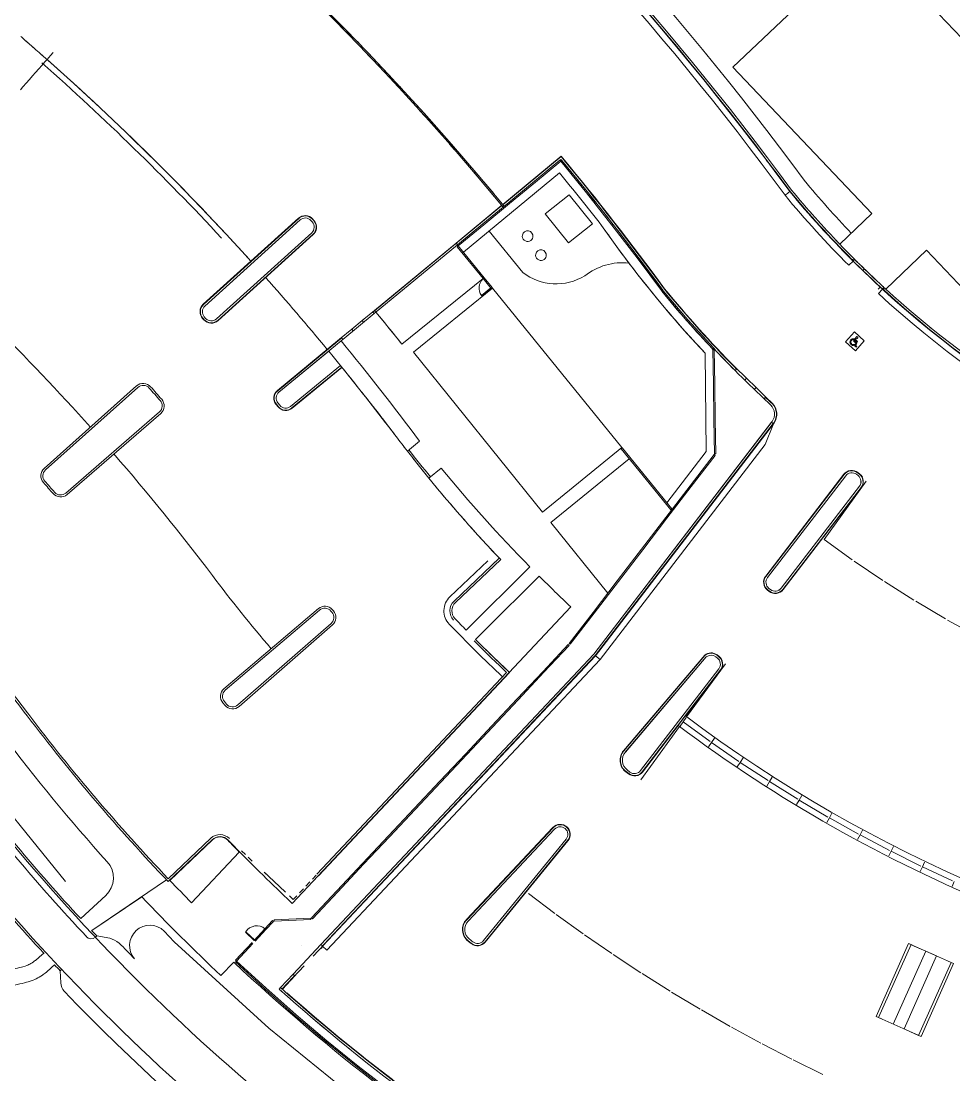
# Model space of a CAD drawing. Header units: metres. Extents: x 277863 to 282129, y 6130772 to 6135401.
# Drawn here: x 280636.6 to 280706.6, y 6132987.2 to 6133066.3 of the extents above; entities that cross this region are included whole.
import ezdxf

# ---------------------------------------------------------------- set-up
doc = ezdxf.new("R2010")
doc.units = ezdxf.units.M
doc.layers.add('_User Miscellaneous1', color=7, linetype='Continuous')
doc.layers.add('_User Miscellaneous2', color=7, linetype='Continuous')

# ---------------------------------------------------------------- blocks, each defined once
blk = doc.blocks.new('Site plan')
at = {"layer": '_User Miscellaneous2', "color": 252, "lineweight": 0}
for p, q in [((0.043, 1.696), (-10.07, -7.913)), ((10.439, -9.245), (0.043, 1.696)), ((-10.07, -7.913), (0.357, -18.888)), ((-22.959, -14.577), (-27.355, -18.205)), ((-27.339, -18.224), (-22.963, -14.612)), ((-22.963, -14.612), (-22.959, -14.577)), ((-21.067, -17.34), (-21.096, -17.304)), ((-36.99, -26.191), (-27.416, -18.288)), ((-27.432, -18.269), (-30.863, -21.101)), ((-4.213, -18.839), (-4.233, -18.816)), ((0.357, -18.888), (-2.06, -21.183)), ((-19.149, -19.77), (-19.169, -19.745)), ((-3.573, -19.557), (-3.603, -19.524)), ((-2.932, -20.257), (-2.971, -20.216)), ((-30.753, -21.237), (-37.009, -26.401)), ((-30.863, -21.101), (-36.986, -26.155)), ((-30.753, -21.236), (-30.863, -21.101)), ((-2.286, -20.946), (-2.334, -20.896)), ((-1.615, -21.644), (-1.691, -21.565)), ((1.397, -24.558), (4.459, -21.649)), ((4.459, -21.649), (12.95, -30.586)), ((-1.059, -22.454), (-1.377, -22.772)), ((-1.185, -22.328), (-0.319, -23.158)), ((-0.319, -23.158), (-1.185, -22.328)), ((-0.936, -22.33), (-1.041, -22.436)), ((-34.924, -28.692), (-28.826, -23.77)), ((1.162, -24.547), (1.263, -24.436)), ((0.841, -24.896), (1.145, -24.565)), ((1.85, -24.97), (1.814, -24.937)), ((2.567, -25.606), (2.531, -25.574)), ((-37.01, -26.402), (-39.36, -28.341)), ((-36.875, -26.29), (-37.01, -26.401)), ((3.292, -26.233), (3.257, -26.202)), ((4.025, -26.85), (3.99, -26.821)), ((4.766, -27.457), (4.732, -27.43)), ((-44.265, -32.164), (-39.606, -28.318)), ((-44.249, -32.183), (-39.571, -28.322)), ((-39.496, -28.453), (-44.154, -32.298)), ((-39.57, -28.321), (-39.455, -28.226)), ((-39.361, -28.342), (-39.496, -28.453)), ((-39.495, -28.454), (-39.36, -28.342)), ((-39.455, -28.226), (-39.36, -28.342)), ((5.515, -28.055), (5.482, -28.029)), ((-44.153, -32.299), (-40.42, -29.217)), ((-11.573, -29.123), (-11.573, -29.093)), ((6.272, -28.643), (6.241, -28.62)), ((-43.28, -33.363), (-39.533, -30.301)), ((-39.533, -30.302), (-43.28, -33.363)), ((-43.185, -33.479), (-39.438, -30.418)), ((-39.423, -30.438), (-43.169, -33.499)), ((-39.551, -30.279), (-39.584, -30.239)), ((-39.422, -30.437), (-39.345, -30.533)), ((-9.058, -31.253), (-9.917, -30.416)), ((-9.917, -30.416), (-9.058, -31.253)), ((-9.913, -30.669), (-9.806, -30.563)), ((-9.058, -31.253), (-8.341, -31.951)), ((-8.341, -31.951), (-9.058, -31.253)), ((-7.482, -32.788), (-8.341, -31.951)), ((-8.341, -31.951), (-7.482, -32.788)), ((-44.224, -33.393), (-44.368, -33.216)), ((-44.348, -33.2), (-44.204, -33.377)), ((-44.233, -33.105), (-44.089, -33.282)), ((-44.088, -33.282), (-44.232, -33.106)), ((-7.733, -32.791), (-7.631, -32.682)), ((-20.529, -51.962), (-7.127, -34.5)), ((-20.529, -51.962), (-7.167, -34.553)), ((-7.048, -34.644), (-20.415, -52.06)), ((-20.396, -52.076), (-7.029, -34.66)), ((-7.663, -36.225), (-7.027, -34.66)), ((-7.126, -34.501), (-7.167, -34.553)), ((-7.167, -34.553), (-7.048, -34.645)), ((-7.167, -34.553), (-7.048, -34.644)), ((-7.048, -34.645), (-7.004, -34.588)), ((-7.048, -34.644), (-7.029, -34.66)), ((-7.028, -34.66), (-7.048, -34.645)), ((-7.029, -34.66), (-7.027, -34.66)), ((-6.984, -34.603), (-7.028, -34.66)), ((-34.513, -36.723), (-33.598, -35.968)), ((-20.053, -52.368), (-7.663, -36.225)), ((-18.408, -36.453), (-18.377, -36.492)), ((-34.097, -37.255), (-33.999, -37.379)), ((-23.737, -42.075), (-17.856, -37.292)), ((-31.969, -37.992), (-32.894, -38.756)), ((-19.462, -47.37), (-23.737, -42.075)), ((-28.465, -44.946), (-31.323, -47.655)), ((-27.611, -44.757), (-31.013, -47.982)), ((-27.508, -44.866), (-30.91, -48.091)), ((-27.936, -45.068), (-27.929, -45.075)), ((-27.644, -44.722), (-27.611, -44.757)), ((-30.101, -50.155), (-25.32, -45.403)), ((-28.644, -50.116), (-24.615, -46.111)), ((-24.615, -46.111), (-28.644, -50.116)), ((-43.15, -70.674), (-22.234, -48.412)), ((-28.644, -50.116), (-29.396, -50.864)), ((-41.007, -73.759), (-20.529, -51.962)), ((-20.529, -51.962), (-41.004, -73.755)), ((-20.396, -52.076), (-40.876, -73.875)), ((-20.415, -52.06), (-40.795, -73.753)), ((-20.415, -52.06), (-20.396, -52.076)), ((-20.396, -52.076), (-20.053, -52.368)), ((-20.053, -52.368), (-40.548, -74.183)), ((-27.062, -53.332), (-41.299, -68.485)), ((-26.85, -53.325), (-41.19, -68.588)), ((-49.172, -65.89), (-52.465, -69.028)), ((-49.172, -65.89), (-52.465, -69.028)), ((-49.273, -65.78), (-52.46, -68.816)), ((-49.153, -65.906), (-52.34, -68.943)), ((-50.712, -70.621), (-47.132, -66.811)), ((-46.977, -66.716), (-46.668, -67.007)), ((-46.462, -67.2), (-46.153, -67.491)), ((-44.54, -69.001), (-45.266, -68.314)), ((-45.125, -68.448), (-45.266, -68.314)), ((-41.641, -68.85), (-41.351, -68.541)), ((-52.586, -68.901), (-58.213, -72.698)), ((-52.465, -69.028), (-52.586, -68.901)), ((-44.54, -69.001), (-43.668, -69.825)), ((-42.609, -69.88), (-42.319, -69.571)), ((-42.125, -69.365), (-41.835, -69.056)), ((-59.038, -71.812), (-57.158, -70.063)), ((-58.213, -72.698), (-54.456, -70.163)), ((-43.371, -70.104), (-43.078, -70.379)), ((-43.078, -70.379), (-42.803, -70.087)), ((-52.772, -72.747), (-52.025, -73.563)), ((-57.826, -73.109), (-56.859, -73.279)), ((-52.025, -73.563), (-44.911, -80.028)), ((-43.095, -75.981), (-41.008, -73.76)), ((-40.761, -73.752), (-41.582, -74.626)), ((-40.894, -73.858), (-41.004, -73.755)), ((-40.849, -73.9), (-40.974, -74.044)), ((-40.796, -73.753), (-40.894, -73.858)), ((-40.548, -74.183), (-40.876, -73.875)), ((-47.552, -75.069), (-48.511, -76.089)), ((-42.267, -75.354), (-43.088, -76.229)), ((-44.045, -76.992), (-43.096, -75.982)), ((-43.099, -75.986), (-44.028, -76.974)), ((-43.089, -76.194), (-43.919, -77.077)), ((-42.972, -76.106), (-43.9, -77.094)), ((-43.099, -75.986), (-42.99, -76.089)), ((-42.99, -76.089), (-43.088, -76.193)), ((-44.148, -77.102), (-44.045, -76.992)), ((-44.047, -76.99), (-44.147, -77.102)), ((-43.919, -77.077), (-44.028, -76.974)), ((-43.9, -77.094), (-43.919, -77.077)), ((-41.445, -79.45), (-41.405, -79.483)), ((-40.951, -79.866), (-40.925, -79.889)), ((-44.911, -80.028), (-37.444, -86.071)), ((-40.422, -80.309), (-40.384, -80.34)), ((-39.923, -80.721), (-39.897, -80.743))]:
    blk.add_line(p, q, dxfattribs=at)
at = {"layer": '_User Miscellaneous2', "color": 254, "lineweight": 0}
for p, q in [((-39.68, -4.682), (-41.86, -2.496)), ((-41.79, -2.425), (-39.609, -4.612)), ((-39.884, -4.477), (-39.222, -5.154)), ((-37.532, -6.899), (-39.68, -4.682)), ((-39.609, -4.612), (-37.459, -6.83)), ((-39.15, -5.085), (-38.317, -5.938)), ((-63.522, -5.609), (-63.464, -5.659)), ((-63.464, -5.659), (-63.219, -5.873)), ((-63.219, -5.873), (-63.464, -5.659)), ((-63.006, -6.059), (-63.219, -5.873)), ((-63.145, -5.938), (-62.932, -6.125)), ((-62.932, -6.125), (-62.687, -6.338)), ((-62.687, -6.338), (-62.932, -6.125)), ((-38.27, -5.985), (-37.802, -6.477)), ((-62.474, -6.525), (-62.687, -6.338)), ((-62.613, -6.404), (-62.4, -6.59)), ((-62.4, -6.59), (-62.155, -6.804)), ((-62.155, -6.804), (-62.4, -6.59)), ((-61.942, -6.99), (-62.155, -6.804)), ((-62.08, -6.869), (-61.867, -7.055)), ((-61.867, -7.055), (-61.623, -7.269)), ((-61.623, -7.269), (-61.867, -7.055)), ((-61.3, -7.016), (-61.565, -7.319)), ((-61.3, -7.016), (-61.114, -6.804)), ((-37.874, -6.546), (-37.159, -7.296)), ((-35.416, -9.147), (-37.532, -6.899)), ((-37.459, -6.83), (-35.343, -9.079)), ((-62.166, -8.007), (-61.979, -7.794)), ((-61.979, -7.794), (-61.7, -7.474)), ((-61.7, -7.474), (-61.565, -7.319)), ((-61.565, -7.319), (-61.623, -7.269)), ((-61.507, -7.37), (-59.574, -9.107)), ((-37.086, -7.227), (-36.545, -7.794)), ((-36.5, -7.842), (-35.781, -8.614)), ((-62.91, -8.858), (-62.631, -8.539)), ((-62.631, -8.539), (-62.445, -8.326)), ((-62.445, -8.326), (-62.166, -8.007)), ((-35.854, -8.682), (-35.178, -9.408)), ((-63.561, -9.603), (-63.375, -9.39)), ((-63.375, -9.39), (-63.096, -9.071)), ((-63.096, -9.071), (-62.91, -8.858)), ((-59.52, -9.156), (-57.611, -10.92)), ((-33.334, -11.426), (-35.416, -9.147)), ((-35.343, -9.079), (-33.259, -11.359)), ((-35.104, -9.34), (-34.797, -9.671)), ((-34.752, -9.72), (-33.65, -10.932)), ((-57.557, -10.97), (-55.673, -12.759)), ((-33.724, -10.999), (-33.246, -11.525)), ((-31.284, -13.735), (-33.334, -11.426)), ((-33.259, -11.359), (-31.209, -13.669)), ((-33.171, -11.459), (-33.071, -11.569)), ((-33.026, -11.618), (-31.368, -13.488)), ((-55.62, -12.809), (-53.76, -14.624)), ((-31.341, -13.671), (-30.974, -14.096)), ((-31.324, -13.538), (-31.266, -13.605)), ((-29.269, -16.073), (-31.284, -13.735)), ((-31.209, -13.669), (-29.193, -16.009)), ((-30.898, -14.03), (-29.689, -15.427)), ((-53.708, -14.676), (-51.873, -16.516)), ((-7.554, -14.896), (-7.47, -15.007)), ((-29.645, -15.478), (-29.395, -15.774)), ((-51.822, -16.568), (-50.012, -18.433)), ((-29.471, -15.839), (-28.849, -16.575)), ((-27.32, -18.403), (-29.269, -16.073)), ((-29.193, -16.009), (-27.243, -18.339)), ((-28.773, -16.511), (-28.033, -17.387)), ((-49.962, -18.486), (-48.178, -20.376)), ((-42.685, -19.239), (-49.834, -25.702)), ((-42.669, -19.258), (-49.817, -25.72)), ((-42.569, -19.369), (-49.717, -25.831)), ((-42.568, -19.369), (-49.716, -25.831)), ((-41.656, -19.521), (-41.757, -19.41)), ((-41.656, -19.521), (-41.756, -19.41)), ((-41.645, -19.309), (-41.544, -19.421)), ((-41.526, -19.404), (-41.626, -19.293)), ((-48.845, -26.795), (-41.697, -20.333)), ((-48.845, -26.795), (-41.697, -20.333)), ((-41.596, -20.444), (-48.744, -26.906)), ((-48.728, -26.925), (-41.579, -20.463)), ((-48.128, -20.429), (-46.37, -22.343)), ((-0.941, -22.323), (-1.185, -22.328)), ((-1.025, -22.482), (-0.902, -22.611)), ((-0.902, -22.611), (-0.612, -22.889)), ((-0.407, -23.084), (-0.612, -22.889)), ((-0.407, -23.084), (-0.101, -23.378)), ((-0.209, -23.044), (-0.319, -23.158)), ((-0.319, -23.158), (-0.209, -23.044)), ((0.403, -23.849), (-0.319, -23.158)), ((-0.319, -23.158), (0.403, -23.849)), ((0.103, -23.573), (-0.101, -23.378)), ((0.103, -23.573), (0.409, -23.866)), ((0.403, -23.849), (1.269, -24.679)), ((1.269, -24.679), (0.403, -23.849)), ((0.613, -24.062), (0.409, -23.866)), ((0.613, -24.062), (0.92, -24.355)), ((0.832, -24.557), (0.975, -24.408)), ((0.975, -24.408), (0.92, -24.355)), ((0.975, -24.408), (1.147, -24.562)), ((1.269, -24.679), (1.264, -24.436)), ((1.33, -24.498), (1.264, -24.437)), ((-49.889, -26.758), (-49.87, -26.742)), ((-49.889, -26.758), (-49.786, -26.872)), ((-49.768, -26.855), (-49.87, -26.742)), ((-49.76, -26.641), (-49.657, -26.754)), ((-49.759, -26.641), (-49.657, -26.754)), ((-36.986, -26.155), (-37.911, -26.918)), ((-37.911, -26.918), (-36.986, -26.155)), ((-37.105, -26.286), (-36.99, -26.191)), ((-37.009, -26.401), (-37.105, -26.286)), ((-38.682, -27.555), (-39.607, -28.318)), ((-39.607, -28.318), (-38.682, -27.555)), ((-38.682, -27.555), (-37.911, -26.918)), ((-37.911, -26.918), (-38.682, -27.555)), ((-38.682, -27.555), (-38.571, -27.69)), ((-38.571, -27.69), (-38.682, -27.555)), ((-37.8, -27.053), (-37.911, -26.918)), ((-37.911, -26.918), (-37.8, -27.053)), ((-1.623, -28.521), (-0.958, -27.775)), ((-0.958, -27.775), (-1.623, -28.521)), ((-0.829, -28.177), (-1.032, -28.441)), ((-1.032, -28.441), (-0.848, -28.606)), ((-1.008, -28.349), (-0.962, -28.289)), ((-0.958, -27.775), (-0.212, -28.44)), ((-0.212, -28.44), (-0.958, -27.775)), ((-0.943, -28.433), (-0.915, -28.396)), ((-0.771, -28.586), (-0.943, -28.433)), ((-0.915, -28.396), (-0.762, -28.532)), ((-0.877, -28.346), (-0.8, -28.245)), ((-0.721, -28.486), (-0.877, -28.346)), ((-0.212, -28.44), (-0.877, -29.186)), ((-0.877, -29.186), (-0.212, -28.44)), ((-0.877, -29.186), (-1.623, -28.521)), ((-1.623, -28.521), (-0.877, -29.186)), ((-0.946, -28.779), (-0.912, -28.683)), ((-0.848, -28.606), (-0.936, -28.855)), ((-0.936, -28.855), (-0.792, -28.907)), ((-0.853, -28.816), (-0.771, -28.586)), ((-0.767, -28.847), (-0.853, -28.816)), ((-0.792, -28.907), (-0.767, -28.847)), ((-0.762, -28.532), (-0.721, -28.486)), ((-39.314, -30.572), (-37.795, -32.471)), ((-9.058, -31.253), (-9.19, -31.389)), ((-9.19, -31.389), (-9.058, -31.253)), ((-61.779, -38.018), (-54.846, -31.825)), ((-61.679, -38.13), (-54.746, -31.937)), ((-8.473, -32.086), (-8.341, -31.951)), ((-8.341, -31.951), (-8.473, -32.086)), ((-37.656, -32.647), (-36.144, -34.591)), ((-60.153, -39.865), (-53.127, -33.777)), ((-60.055, -39.978), (-53.029, -33.89)), ((-7.615, -46.107), (-1.748, -38.462)), ((-7.596, -46.122), (-1.728, -38.477)), ((-1.61, -38.568), (-7.477, -46.213)), ((-1.609, -38.568), (-7.477, -46.213)), ((-0.685, -38.553), (-0.804, -38.462)), ((-0.684, -38.554), (-0.803, -38.462)), ((-0.712, -38.343), (-0.593, -38.435)), ((-0.697, -38.324), (-0.578, -38.415)), ((-6.446, -47.004), (-0.579, -39.359)), ((-0.578, -39.36), (-6.445, -47.004)), ((-0.459, -39.451), (-6.326, -47.095)), ((-0.439, -39.466), (-6.307, -47.11)), ((-0.071, -38.979), (-3.227, -43.358)), ((-29.537, -42.67), (-29.509, -42.7)), ((-29.51, -42.701), (-29.42, -42.8)), ((-3.227, -43.358), (-1.118, -44.877)), ((-3.227, -43.358), (-1.118, -44.877)), ((-27.839, -44.514), (-27.749, -44.612)), ((-0.981, -44.972), (1.172, -46.427)), ((-0.981, -44.972), (1.172, -46.427)), ((1.312, -46.518), (3.509, -47.907)), ((1.312, -46.518), (3.509, -47.907)), ((-7.354, -47.251), (-7.475, -47.16)), ((-7.339, -47.231), (-7.46, -47.14)), ((-7.369, -47.02), (-7.249, -47.112)), ((-7.369, -47.021), (-7.249, -47.112)), ((3.651, -47.993), (5.889, -49.314)), ((3.651, -47.993), (5.889, -49.314)), ((-41.195, -48.542), (-48.281, -54.56)), ((-41.098, -48.656), (-48.184, -54.674)), ((-40.255, -48.722), (-40.177, -48.813)), ((-40.142, -48.624), (-40.063, -48.716)), ((-40.237, -49.657), (-47.241, -55.769)), ((-40.138, -49.77), (-47.143, -55.882)), ((6.034, -49.397), (8.311, -50.65)), ((6.034, -49.397), (8.311, -50.65)), ((-28.645, -50.116), (-28.644, -50.117)), ((-18.285, -59.207), (-12.195, -52.043)), ((-18.266, -59.223), (-12.178, -52.061)), ((-12.072, -52.168), (-18.152, -59.32)), ((-12.072, -52.168), (-18.151, -59.32)), ((-12.195, -52.043), (-12.178, -52.061)), ((-11.242, -52.25), (-11.361, -52.159)), ((-11.242, -52.251), (-11.361, -52.159)), ((-11.269, -52.04), (-11.15, -52.132)), ((-11.254, -52.021), (-11.135, -52.112)), ((-10.633, -52.674), (-13.549, -56.671)), ((-17.003, -60.701), (-11.136, -53.056)), ((-17.003, -60.701), (-11.136, -53.057)), ((-11.017, -53.148), (-16.884, -60.792)), ((-10.997, -53.163), (-13.639, -56.605)), ((-48.364, -55.62), (-48.203, -55.807)), ((-48.251, -55.522), (-48.09, -55.709)), ((-13.673, -56.65), (-14.152, -57.274)), ((-13.583, -56.717), (-13.815, -57.035)), ((-16.996, -61.395), (-14.08, -57.398)), ((-14.186, -57.319), (-16.864, -60.807)), ((-14.047, -57.353), (-13.815, -57.035)), ((-13.815, -57.035), (-11.796, -58.508)), ((-13.815, -57.035), (-11.796, -58.508)), ((-11.464, -58.259), (-11.689, -58.584)), ((-11.913, -58.907), (-11.689, -58.584)), ((-11.689, -58.584), (-9.635, -60.007)), ((-11.689, -58.584), (-9.635, -60.007)), ((-9.747, -60.415), (-9.527, -60.08)), ((-9.31, -59.751), (-9.527, -60.08)), ((-9.527, -60.08), (-7.439, -61.454)), ((-9.527, -60.08), (-7.439, -61.454)), ((-17.915, -60.946), (-18.116, -60.791)), ((-17.9, -60.926), (-18.101, -60.771)), ((-18.01, -60.652), (-17.809, -60.807)), ((-18.01, -60.652), (-17.809, -60.807)), ((-7.537, -61.859), (-7.328, -61.524)), ((-7.12, -61.19), (-7.328, -61.524)), ((-7.328, -61.524), (-5.208, -62.847)), ((-7.328, -61.524), (-5.208, -62.847)), ((-5.297, -63.255), (-5.096, -62.915)), ((-4.896, -62.576), (-5.096, -62.915)), ((-5.096, -62.915), (-2.944, -64.185)), ((-5.096, -62.915), (-2.944, -64.185)), ((-2.638, -63.905), (-2.83, -64.25)), ((-3.024, -64.597), (-2.83, -64.25)), ((-2.83, -64.25), (-0.648, -65.468)), ((-2.83, -64.25), (-0.648, -65.468)), ((-23.589, -64.973), (-30.077, -71.878)), ((-23.571, -64.99), (-30.059, -71.895)), ((-23.462, -65.092), (-29.95, -71.998)), ((-23.462, -65.093), (-29.95, -71.998)), ((-0.716, -65.878), (-0.533, -65.53)), ((-0.349, -65.181), (-0.533, -65.53)), ((-0.533, -65.53), (1.679, -66.695)), ((-0.533, -65.53), (1.679, -66.695)), ((-28.802, -73.461), (-22.598, -65.849)), ((-28.802, -73.461), (-22.597, -65.849)), ((-22.481, -65.944), (-28.685, -73.556)), ((-28.666, -73.571), (-22.462, -65.96)), ((1.969, -66.403), (1.795, -66.754)), ((1.62, -67.107), (1.795, -66.754)), ((1.795, -66.754), (4.034, -67.864)), ((1.795, -66.754), (4.034, -67.864)), ((3.985, -68.28), (4.152, -67.921)), ((4.318, -67.565), (4.152, -67.921)), ((4.152, -67.921), (6.417, -68.977)), ((4.152, -67.921), (6.417, -68.977)), ((-44.54, -69.001), (-43.668, -69.825)), ((6.378, -69.395), (6.537, -69.031)), ((-25.432, -69.929), (-23.434, -71.431)), ((-25.432, -69.929), (-23.434, -71.431)), ((-23.344, -71.497), (-21.315, -72.957)), ((-23.344, -71.497), (-21.315, -72.957)), ((-40.2, -73.155), (-40.231, -73.191)), ((-21.223, -73.021), (-19.165, -74.439)), ((-21.223, -73.021), (-19.165, -74.439)), ((-42.456, -73.805), (-42.455, -73.804)), ((-40.761, -73.752), (-41.582, -74.626)), ((3.116, -73.678), (0.671, -79.154)), ((0.671, -79.154), (3.116, -73.678)), ((0.853, -79.236), (3.298, -73.759)), ((4.394, -74.248), (1.949, -79.725)), ((6.493, -75.186), (3.116, -73.678)), ((3.116, -73.678), (3.298, -73.759)), ((3.298, -73.759), (3.537, -73.866)), ((3.537, -73.866), (4.394, -74.248)), ((4.394, -74.248), (5.215, -74.615)), ((-19.072, -74.501), (-16.985, -75.875)), ((-19.072, -74.501), (-16.985, -75.875)), ((2.77, -80.092), (5.215, -74.615)), ((6.311, -75.104), (3.865, -80.581)), ((6.072, -74.998), (6.311, -75.104)), ((6.311, -75.104), (6.493, -75.186)), ((-42.267, -75.354), (-43.088, -76.229)), ((6.493, -75.186), (4.048, -80.662)), ((6.493, -75.186), (4.048, -80.662)), ((-16.89, -75.936), (-14.775, -77.266)), ((-16.89, -75.936), (-14.775, -77.266)), ((-43.986, -77.246), (-43.959, -77.27)), ((-14.679, -77.325), (-12.537, -78.611)), ((-14.679, -77.325), (-12.537, -78.611)), ((-39.979, -80.446), (-41.752, -78.958)), ((-12.44, -78.668), (-10.271, -79.909)), ((-12.44, -78.668), (-10.271, -79.909)), ((0.671, -79.154), (4.048, -80.662)), ((0.853, -79.236), (0.671, -79.154)), ((1.092, -79.342), (0.853, -79.236)), ((-37.864, -82.16), (-39.707, -80.671)), ((-10.173, -79.964), (-7.979, -81.16)), ((-10.173, -79.964), (-7.979, -81.16)), ((3.626, -80.474), (2.77, -80.092)), ((3.865, -80.581), (3.627, -80.474)), ((4.048, -80.662), (3.865, -80.581)), ((-39.39, -81.158), (-39.354, -81.187)), ((-7.88, -81.213), (-5.661, -82.363)), ((-7.88, -81.213), (-5.661, -82.363)), ((-38.35, -81.998), (-38.317, -82.025)), ((-37.844, -82.401), (-37.818, -82.421)), ((-35.64, -83.893), (-37.66, -82.323)), ((-37.303, -82.827), (-37.271, -82.853)), ((-5.561, -82.414), (-3.319, -83.517)), ((-5.561, -82.414), (-3.319, -83.517))]:
    blk.add_line(p, q, dxfattribs=at)
at = {"layer": '_User Miscellaneous2', "color": 253, "lineweight": 0}
for p, q in [((-24.965, -16.458), (-23.061, -14.887)), ((-22.997, -14.964), (-24.901, -16.535)), ((-22.984, -14.823), (-23.061, -14.887)), ((-23.061, -14.887), (-22.997, -14.964)), ((-22.983, -14.823), (-23.06, -14.887)), ((-22.998, -14.964), (-22.92, -14.901)), ((-21.074, -17.331), (-22.998, -14.964)), ((-22.92, -14.901), (-20.996, -17.268)), ((-30.296, -21.799), (-23.082, -15.844)), ((-26.907, -18.062), (-24.965, -16.458)), ((-24.901, -16.535), (-26.843, -18.139)), ((-19.154, -19.764), (-21.074, -17.331)), ((-20.996, -17.268), (-19.075, -19.702)), ((-28.849, -19.665), (-26.907, -18.062)), ((-26.843, -18.139), (-28.786, -19.742)), ((-24.169, -18.905), (-22.37, -17.473)), ((-22.37, -17.473), (-20.628, -19.664)), ((-27.243, -18.339), (-27.32, -18.403)), ((-22.427, -21.095), (-24.169, -18.905)), ((-30.753, -21.237), (-28.849, -19.665)), ((-28.786, -19.742), (-30.69, -21.314)), ((-20.628, -19.664), (-22.427, -21.095)), ((-17.269, -22.224), (-19.154, -19.764)), ((-19.075, -19.702), (-17.189, -22.163)), ((-25.855, -23.307), (-28.369, -20.208)), ((-30.767, -21.377), (-30.69, -21.314)), ((-30.69, -21.314), (-30.753, -21.237)), ((-30.69, -21.314), (-30.721, -21.275)), ((-30.69, -21.314), (-28.749, -23.707)), ((-28.826, -23.77), (-30.767, -21.377)), ((-15.449, -24.671), (-17.269, -22.224)), ((-17.189, -22.163), (-15.368, -24.611)), ((-28.749, -23.707), (-28.15, -24.445)), ((-28.119, -24.483), (-34.065, -29.284)), ((-28.253, -24.476), (-28.948, -25.04)), ((-28.228, -24.508), (-28.923, -25.071)), ((-28.228, -24.508), (-28.826, -23.77)), ((-28.15, -24.445), (-28.228, -24.508)), ((-28.15, -24.445), (-28.119, -24.483)), ((-18.408, -36.453), (-28.119, -24.483)), ((-28.923, -25.071), (-28.948, -25.04)), ((-15.368, -24.611), (-15.449, -24.671)), ((-15.418, -24.712), (-15.448, -24.67)), ((-15.384, -24.751), (-15.308, -24.687)), ((-13.526, -26.942), (-15.384, -24.751)), ((-15.309, -24.687), (-15.339, -24.65)), ((-15.339, -24.651), (-15.309, -24.687)), ((-15.308, -24.687), (-13.451, -26.877)), ((-13.499, -26.822), (-13.423, -26.908)), ((-13.445, -26.884), (-13.463, -26.863)), ((-13.451, -26.877), (-11.52, -29.002)), ((-11.594, -29.069), (-13.526, -26.942)), ((-11.52, -29.002), (-11.594, -29.069)), ((-11.573, -29.123), (-11.473, -29.122)), ((-11.539, -31.707), (-11.573, -29.123)), ((-11.473, -29.122), (-11.439, -31.706)), ((-34.065, -29.284), (-24.365, -41.297)), ((-12.072, -36.757), (-12.169, -29.37)), ((-11.504, -34.341), (-11.539, -31.707)), ((-11.439, -31.706), (-11.404, -34.339)), ((-11.47, -36.924), (-11.504, -34.341)), ((-11.404, -34.339), (-11.37, -36.923)), ((-24.365, -41.297), (-18.408, -36.453)), ((-18.454, -36.555), (-18.377, -36.492)), ((-16.6, -38.841), (-18.454, -36.555)), ((-18.377, -36.492), (-16.522, -38.778)), ((-15.033, -40.614), (-12.072, -36.757)), ((-13.282, -39.319), (-11.489, -36.983)), ((-11.41, -37.044), (-13.203, -39.38)), ((-11.489, -36.983), (-11.47, -36.957)), ((-11.489, -36.983), (-11.41, -37.044)), ((-11.37, -36.923), (-11.47, -36.924)), ((-11.47, -36.957), (-11.47, -36.924)), ((-14.746, -41.127), (-16.6, -38.841)), ((-16.522, -38.778), (-14.668, -41.064)), ((-15.106, -41.695), (-13.282, -39.319)), ((-13.203, -39.38), (-15.027, -41.756)), ((-14.668, -41.064), (-14.746, -41.127)), ((-14.668, -41.064), (-14.644, -41.093)), ((-30.361, -41.745), (-30.251, -41.87)), ((-16.929, -44.071), (-15.106, -41.695)), ((-15.027, -41.756), (-16.85, -44.132)), ((-18.753, -46.447), (-16.929, -44.071)), ((-16.85, -44.132), (-18.674, -46.507)), ((-20.576, -48.822), (-18.753, -46.447)), ((-18.674, -46.507), (-20.497, -48.883)), ((-22.369, -51.158), (-20.576, -48.822)), ((-20.497, -48.883), (-22.29, -51.219)), ((-24.331, -53.253), (-22.431, -51.231)), ((-22.358, -51.299), (-24.258, -53.322)), ((-22.431, -51.231), (-22.358, -51.299)), ((-22.29, -51.219), (-22.369, -51.158)), ((-26.265, -55.312), (-24.331, -53.253)), ((-24.258, -53.322), (-26.193, -55.381)), ((-28.2, -57.371), (-26.265, -55.312)), ((-26.193, -55.381), (-28.127, -57.44)), ((-30.134, -59.43), (-28.2, -57.371)), ((-28.127, -57.44), (-30.061, -59.499)), ((-32.069, -61.489), (-30.134, -59.43)), ((-30.061, -59.499), (-31.996, -61.558)), ((-34.003, -63.548), (-32.069, -61.489)), ((-31.996, -61.558), (-33.93, -63.617)), ((-35.937, -65.607), (-34.003, -63.548)), ((-33.93, -63.617), (-35.865, -65.676)), ((-37.872, -67.666), (-35.937, -65.607)), ((-35.865, -65.676), (-37.799, -67.735)), ((-39.806, -69.725), (-37.872, -67.666)), ((-37.799, -67.735), (-39.733, -69.794)), ((-41.707, -71.748), (-39.806, -69.725)), ((-39.733, -69.794), (-41.634, -71.816)), ((-45.202, -72.567), (-44.63, -71.959)), ((-44.63, -71.959), (-44.557, -72.027)), ((-44.512, -71.904), (-41.757, -71.771)), ((-44.507, -72.004), (-44.512, -71.904)), ((-41.752, -71.871), (-44.507, -72.004)), ((-41.757, -71.771), (-41.752, -71.871)), ((-41.634, -71.816), (-41.707, -71.748)), ((-46.023, -73.441), (-45.202, -72.567)), ((-45.129, -72.635), (-45.95, -73.509)), ((-44.557, -72.027), (-45.129, -72.635)), ((-46.675, -72.828), (-46.648, -72.799)), ((-46.023, -73.441), (-46.675, -72.828)), ((-45.996, -73.412), (-46.648, -72.799)), ((-47.416, -74.923), (-46.177, -73.605)), ((-46.104, -73.673), (-47.343, -74.992)), ((-47.343, -74.992), (-47.416, -74.923)), ((-47.41, -75.065), (-47.343, -74.991)), ((-45.214, -77.086), (-47.41, -75.065)), ((-47.343, -74.991), (-45.147, -77.012)), ((-42.937, -79.095), (-45.214, -77.086)), ((-45.147, -77.012), (-42.872, -79.019)), ((-40.618, -81.055), (-42.937, -79.095)), ((-42.872, -79.019), (-40.554, -80.978)), ((-38.259, -82.965), (-40.618, -81.055)), ((-40.554, -80.978), (-38.196, -82.887)), ((-38.888, -81.566), (-38.861, -81.587)), ((-35.859, -84.826), (-38.259, -82.965)), ((-38.196, -82.887), (-35.799, -84.746)), ((-36.793, -83.226), (-36.767, -83.246))]:
    blk.add_line(p, q, dxfattribs=at)
at = {"layer": '_User Miscellaneous2', "color": 251, "lineweight": 0}
for p, q in [((-57.824, -73.109), (-57.937, -73.209)), ((-60.472, -75.621), (-60.581, -75.724)), ((-60.581, -75.724), (-60.539, -76.633))]:
    blk.add_line(p, q, dxfattribs=at)
at = {"layer": '_User Miscellaneous2', "color": 254, "lineweight": 0, "flags": 128}
blk.add_lwpolyline([(-60.167, -69.025), (-67.536, -59.965), (-72.922, -52.608), (-79.552, -44.808), (-86.771, -37.527), (-94.466, -30.726), (-102.725, -24.611), (-111.429, -19.15), (-120.454, -14.245), (-129.815, -10.029), (-137.216, -7.317)], dxfattribs=at)
at = {"layer": '_User Miscellaneous2', "color": 252, "lineweight": 0, "flags": 128}
for points in [[(-6.161, -17.516), (-6.102, -17.469), (-6.043, -17.423), (-5.984, -17.377), (-5.925, -17.331), (-5.866, -17.285), (-5.806, -17.239)], [(-5.806, -17.239), (-5.797, -17.231), (-5.787, -17.223)], [(-15.22, -24.559), (-15.21, -24.551), (-15.2, -24.543)], [(-7.109, -33.134), (-7.118, -33.143), (-7.127, -33.152)], [(-7.004, -34.588), (-6.994, -34.595), (-6.984, -34.603)]]:
    blk.add_lwpolyline(points, dxfattribs=at)
at = {"layer": '_User Miscellaneous2', "color": 252, "lineweight": 0}
for centre, radius, start, end in [((-190.854, -153.292), 231.055, 36.33435, 48.67957), ((-190.854, -153.292), 231.055, 36.33435, 48.67957), ((-190.854, -153.292), 229.855, 36.32587, 48.43359), ((-190.854, -153.292), 229.855, 36.32587, 48.43355), ((-190.854, -153.292), 229.705, 36.32481, 48.39639), ((-190.854, -153.292), 229.68, 36.32463, 48.3902), ((-190.854, -153.292), 229.231, 36.32145, 48.2784), ((-190.853, -153.292), 217.76, 36.24027, 39.55726), ((-190.853, -153.292), 217.785, 36.24045, 39.56383), ((51.051, 29.749), 72.386, 219.60135, 223.80492), ((51.051, 29.749), 72.386, 219.60135, 223.80492), ((51.051, 29.749), 73.761, 219.57072, 224.91333), ((51.051, 29.749), 73.736, 219.57127, 224.93181), ((51.051, 29.749), 73.586, 219.57457, 223.80051), ((51.051, 29.749), 73.586, 219.57457, 223.80051), ((51.051, 29.749), 74.211, 219.56086, 225.05099), ((51.051, 29.749), 73.586, 223.80051, 224.5411), ((51.051, 29.749), 73.586, 223.80051, 227.56251), ((51.051, 29.749), 73.586, 224.02054, 224.46562), ((51.051, 29.749), 86.556, 217.21554, 223.07989), ((51.051, 29.749), 73.761, 224.9375, 225.05099), ((51.051, 29.749), 73.736, 224.93245, 225.05099), ((51.051, 29.749), 73.586, 225.04455, 225.28169), ((51.051, 29.749), 73.586, 225.5921, 226.04014), ((51.051, 29.749), 73.586, 226.35992, 226.78669), ((51.051, 29.749), 73.586, 227.11826, 227.42163), ((51.052, 29.749), 85.681, 219.3334, 224.63657), ((51.052, 29.749), 85.656, 219.33385, 224.64949), ((51.051, 29.749), 74.211, 227.42199, 255.15382), ((51.051, 29.749), 73.736, 227.42199, 227.53316), ((51.051, 29.749), 73.736, 227.53381, 255.52703), ((51.051, 29.749), 73.761, 227.55201, 255.50727), ((51.051, 29.749), 73.586, 227.56256, 237.28998), ((51.051, 29.749), 73.586, 227.56253, 237.28993), ((-191.008, -153.419), 199.797, 38.6284, 39.56604), ((-191.008, -153.419), 199.797, 38.6284, 39.51587), ((-190.86, -153.321), 196.222, 36.73122, 39.52072), ((-190.86, -153.321), 195.023, 37.12547, 39.52061), ((51.052, 29.749), 85.831, 223.16435, 224.74109), ((51.051, 29.749), 85.831, 223.19639, 224.74102), ((51.052, 29.749), 85.681, 224.63715, 224.74169), ((51.051, 29.749), 85.831, 224.74159, 226.77283), ((-190.86, -153.321), 195.023, 38.58789, 38.84602), ((-43.787, -32.742), 0.75, 129.53856, 219.25225), ((-43.787, -32.742), 0.725, 129.53856, 219.25225), ((-43.788, -32.742), 0.575, 129.53856, 219.25225), ((-43.787, -32.742), 0.575, 129.53856, 219.25225), ((-190.86, -153.321), 195.023, 38.14916, 38.41363), ((-190.86, -153.321), 195.023, 37.78722, 38.29308), ((51.052, 29.749), 85.831, 226.77257, 227.23039), ((51.051, 29.749), 85.831, 226.77341, 227.23039), ((51.052, 29.749), 85.681, 226.77257, 226.87584), ((51.052, 29.749), 85.681, 226.87642, 227.2336), ((51.052, 29.749), 85.656, 226.88063, 227.23412), ((-7.958, -33.946), 1.15, 326.04337, 43.68052), ((-7.958, -33.946), 1.175, 326.00539, 43.71854), ((-43.643, -32.918), 0.75, 219.25225, 309.25225), ((-43.643, -32.918), 0.725, 219.25225, 309.25225), ((-43.644, -32.918), 0.575, 219.25225, 309.25225), ((-43.643, -32.918), 0.575, 219.25225, 309.25225), ((-190.86, -153.321), 195.023, 37.69419, 37.98326), ((-7.959, -33.946), 1, 326.30041, 43.42337), ((-7.958, -33.946), 1, 326.30041, 43.42337), ((-190.86, -153.321), 195.023, 37.12547, 37.65301), ((-190.86, -153.321), 195.023, 37.12547, 37.55402), ((51.029, 29.788), 108.357, 217.12547, 217.86584), ((51.029, 29.788), 108.357, 217.64584, 217.7615), ((51.029, 29.788), 108.357, 217.86562, 219.23988), ((51.029, 29.788), 108.357, 217.86584, 219.24012), ((51.029, 29.788), 108.207, 217.8633, 219.2397), ((51.029, 29.788), 108.357, 218.83656, 218.98631), ((51.029, 29.788), 108.357, 219.24012, 223.548), ((51.029, 29.788), 107.157, 219.23678, 224.5621), ((51.029, 29.788), 108.357, 219.34593, 219.67341), ((51.029, 29.788), 108.357, 219.94653, 220.27724), ((51.029, 29.788), 108.357, 220.54699, 220.88294), ((51.029, 29.788), 108.357, 221.14734, 221.4921), ((51.029, 29.788), 108.357, 221.7476, 222.10887), ((51.029, 29.788), 108.357, 222.34779, 222.74848), ((51.029, 29.788), 108.357, 222.94792, 223.548), ((51.029, 29.788), 107.157, 225.09658, 226.86698), ((51.029, 29.788), 107.157, 225.09658, 226.86698), ((-30.325, -48.707), 1.449, 133.46872, 223.96802), ((-30.325, -48.707), 1, 133.46872, 223.96802), ((-30.325, -48.707), 0.85, 133.46688, 223.96802), ((50.828, 29.574), 114.205, 223.96802, 226.7867), ((50.828, 29.574), 113.605, 223.968, 224.57189), ((50.828, 29.574), 113.755, 225.0757, 226.78676), ((50.828, 29.574), 113.605, 225.07603, 226.86235), ((50.828, 29.574), 113.605, 225.60446, 226.86235), ((50.828, 29.574), 113.605, 226.28349, 226.86235), ((-190.86, -153.321), 160.286, 37.12547, 38.11219), ((-190.86, -153.321), 160.436, 37.12547, 38.0586), ((51.029, 29.788), 143.093, 217.12547, 223.67534), ((51.029, 29.788), 142.943, 217.12547, 223.61533), ((51.029, 29.788), 145.442, 217.12546, 222.00507), ((-48.584, -66.503), 1, 44.02871, 133.61531), ((-48.585, -66.505), 0.85, 44.17842, 133.61531), ((-48.585, -66.505), 0.85, 44.17842, 133.61531), ((-48.584, -66.503), 0.825, 44.0287, 133.61531), ((51.029, 29.788), 137.72, 224.0287, 224.54049), ((67.175, 45.982), 160.563, 224.17842, 225.11592), ((-58.384, -68.746), 1.799, 312.94203, 42.00507), ((67.175, 45.982), 160.563, 225.11624, 226.16366), ((51.051, 29.749), 142.933, 223.66799, 224.60521), ((51.051, 29.749), 145.307, 223.43971, 226.75013), ((51.051, 29.749), 145.307, 223.43971, 226.75013), ((67.175, 45.982), 160.563, 226.16398, 226.5978), ((51.029, 29.788), 149.791, 223.17235, 223.38878), ((51.029, 29.788), 149.791, 223.17234, 223.38822), ((-53.845, -73.825), 1.521, 45.09766, 221.02308), ((-57.732, -75.878), 2.742, 54.64175, 71.45199), ((51.038, 29.812), 148.966, 223.98589, 224.62041), ((50.983, 29.676), 143.808, 226.74977, 250.11431), ((50.968, 29.69), 143.808, 226.75803, 250.12187), ((51.051, 29.749), 143.108, 228.30054, 250.09605), ((51.052, 29.749), 143.108, 228.30054, 250.09605), ((51.052, 29.749), 142.958, 228.30054, 250.03548), ((51.052, 29.749), 142.933, 228.5527, 250.02537)]:
    blk.add_arc(centre, radius, start, end, dxfattribs=at)
at = {"layer": '_User Miscellaneous2', "color": 254, "lineweight": 0}
for centre, radius, start, end in [((-190.86, -153.321), 194.573, 42.9563, 48.50428), ((-190.86, -153.321), 195.023, 42.14212, 48.47266), ((-42.183, -19.795), 0.75, 42.11442, 132.11442), ((-42.183, -19.795), 0.725, 42.11442, 132.11442), ((-42.183, -19.795), 0.575, 42.11442, 132.11442), ((-42.183, -19.795), 0.575, 42.11442, 132.11442), ((-42.083, -19.906), 0.575, 312.11442, 42.11442), ((-42.082, -19.907), 0.575, 312.11442, 42.11442), ((-42.082, -19.907), 0.725, 312.11442, 42.11442), ((-42.082, -19.907), 0.75, 332.88365, 42.11442), ((-190.86, -153.321), 177.729, 41.77293, 48.68569), ((-42.082, -19.907), 0.75, 312.11442, 332.32326), ((51.051, 29.749), 73.586, 224.76361, 225.04296), ((51.051, 29.749), 73.586, 224.79584, 225.04391), ((51.051, 29.749), 73.586, 224.93578, 225.04386), ((-190.86, -153.321), 195.023, 39.57183, 41.65755), ((51.051, 29.749), 73.586, 227.42228, 227.53324), ((51.051, 29.749), 73.761, 227.42199, 227.52737), ((-49.331, -26.258), 0.75, 132.11442, 221.89048), ((-49.331, -26.258), 0.725, 132.11442, 221.88712), ((-49.331, -26.257), 0.575, 132.11442, 221.8609), ((-49.331, -26.258), 0.575, 132.11442, 221.8609), ((-49.23, -26.369), 0.75, 222.11442, 312.11442), ((-49.23, -26.369), 0.725, 222.11442, 312.11442), ((-49.231, -26.369), 0.575, 222.11442, 312.11442), ((-49.23, -26.369), 0.575, 222.11442, 312.11442), ((-1.031, -28.537), 0.257, 74.34575, 289.25979), ((-1.031, -28.537), 0.189, 82.93594, 309.23116), ((-0.765, -28.19), 0.066, 237.78134, 168.92944), ((-54.346, -32.384), 0.75, 41.53737, 131.77292), ((-54.346, -32.384), 0.6, 41.53737, 131.77292), ((-190.86, -153.321), 182.977, 41.14433, 41.53737), ((-190.86, -153.321), 183.127, 41.14433, 41.53737), ((-53.52, -33.324), 0.6, 310.90882, 41.14433), ((-53.52, -33.324), 0.75, 310.90882, 41.14433), ((-190.86, -153.321), 177.729, 37.12546, 40.9088), ((-61.28, -38.577), 0.75, 131.77292, 221.52474), ((-61.28, -38.577), 0.6, 131.77292, 221.52474), ((-1.153, -38.918), 0.75, 52.49339, 142.49339), ((-1.153, -38.918), 0.725, 52.49339, 142.49339), ((-1.154, -38.918), 0.575, 52.49339, 142.49339), ((-1.153, -38.918), 0.575, 52.49339, 142.49339), ((-1.035, -39.009), 0.575, 322.49339, 52.49339), ((-1.034, -39.01), 0.575, 322.49339, 52.49339), ((-1.034, -39.01), 0.725, 322.49339, 52.49339), ((-1.034, -39.01), 0.75, 25.95169, 52.49339), ((-1.034, -39.01), 0.75, 322.49339, 24.80108), ((-190.86, -153.321), 172.332, 41.15698, 41.52474), ((-190.86, -153.321), 172.481, 41.15698, 41.52474), ((-60.546, -39.412), 0.75, 221.15698, 310.90882), ((-60.546, -39.412), 0.6, 221.15698, 310.90882), ((51.029, 29.788), 125.65, 217.12547, 220.34255), ((-7.021, -46.563), 0.75, 142.49339, 232.7325), ((-7.021, -46.563), 0.725, 142.49339, 232.7325), ((-7.021, -46.563), 0.575, 142.49339, 232.7325), ((-7.021, -46.563), 0.575, 142.49339, 232.7325), ((-6.901, -46.654), 0.75, 232.82202, 322.49339), ((-6.901, -46.654), 0.725, 232.82202, 322.49339), ((-6.902, -46.654), 0.575, 232.82202, 322.49339), ((-6.901, -46.654), 0.575, 232.82202, 322.49339), ((-40.71, -49.113), 0.75, 40.69754, 130.34255), ((-40.71, -49.113), 0.6, 40.69754, 130.34255), ((-40.631, -49.205), 0.6, 311.10978, 40.75479), ((-40.631, -49.205), 0.75, 311.10978, 40.75479), ((-11.71, -52.615), 0.75, 52.49339, 130.28187), ((-11.71, -52.615), 0.725, 52.49339, 130.12164), ((-11.711, -52.615), 0.575, 52.49339, 128.94964), ((-11.71, -52.615), 0.575, 52.49339, 128.94964), ((-11.592, -52.707), 0.725, 322.49339, 52.49339), ((-11.592, -52.707), 0.75, 322.49339, 52.49339), ((-11.592, -52.706), 0.575, 322.49339, 52.49339), ((-11.592, -52.707), 0.575, 322.49339, 52.49339), ((-47.796, -55.131), 0.75, 130.34255, 220.67221), ((-47.796, -55.131), 0.6, 130.34255, 220.67221), ((-47.636, -55.317), 0.75, 220.7801, 311.10978), ((-47.636, -55.317), 0.6, 220.7801, 311.10978), ((51.051, 29.749), 107.897, 233.15651, 260.97481), ((51.051, 29.749), 108.797, 233.15651, 262.36245), ((-17.447, -59.919), 1.1, 139.63297, 232.49339), ((-17.447, -59.919), 1.075, 139.63297, 232.49339), ((-17.447, -59.919), 0.925, 139.63297, 232.49339), ((-17.447, -59.919), 0.925, 139.63297, 232.49339), ((-17.459, -60.351), 0.75, 232.49339, 322.49339), ((-17.459, -60.351), 0.725, 232.49339, 322.49339), ((-17.459, -60.351), 0.575, 232.49339, 322.49339), ((-17.459, -60.351), 0.575, 232.49339, 322.49339), ((-23.043, -65.486), 0.75, 320.81667, 136.78673), ((-23.043, -65.486), 0.725, 320.81667, 136.78673), ((-23.043, -65.486), 0.575, 320.81667, 136.78673), ((-23.043, -65.486), 0.575, 320.81667, 136.78673), ((-29.276, -72.631), 1.1, 136.78673, 231.8799), ((-29.276, -72.631), 1.075, 136.78673, 231.8799), ((-29.276, -72.631), 0.925, 136.78673, 231.8799), ((-29.276, -72.631), 0.925, 136.78673, 231.8799), ((51.057, 29.747), 131.233, 231.8799, 232.01623), ((51.057, 29.747), 131.208, 231.8799, 232.01623), ((51.057, 29.747), 131.058, 231.8799, 232.01623), ((51.057, 29.747), 131.058, 231.8799, 232.01623), ((-29.247, -73.098), 0.725, 232.01623, 320.81667), ((-29.248, -73.098), 0.575, 232.01623, 320.81667), ((-29.247, -73.098), 0.575, 232.01623, 320.81667), ((-29.247, -73.098), 0.75, 232.01623, 320.81667)]:
    blk.add_arc(centre, radius, start, end, dxfattribs=at)
at = {"layer": '_User Miscellaneous2', "color": 253, "lineweight": 0}
for centre, radius, start, end in [((-190.854, -153.292), 217.61, 38.69152, 39.51779), ((-190.853, -153.292), 217.61, 36.23921, 39.51779), ((-190.854, -153.292), 216.885, 37.993, 39.32627), ((-190.854, -153.292), 216.885, 37.993, 39.32627), ((-190.854, -153.292), 217.61, 37.8785, 38.67875), ((-190.854, -153.292), 217.61, 37.05885, 37.86516), ((-25.488, -20.582), 0.4, 170.03406, 350.03406), ((-25.488, -20.582), 0.4, 350.03406, 170.03406), ((51.051, 29.749), 86.556, 214.90935, 217.21554), ((51.051, 29.749), 86.556, 214.90935, 223.07989), ((-24.487, -22.01), 0.4, 170.03406, 350.03406), ((-24.487, -22.01), 0.4, 350.03406, 170.03406), ((-18.349, -27.175), 4.598, 84.12891, 128.22639), ((-18.349, -27.175), 4.598, 84.12891, 128.22639), ((-190.854, -153.292), 217.61, 36.23921, 37.05171), ((-23.34, -20.071), 4.098, 232.13847, 301.56885), ((-23.34, -20.071), 4.098, 232.13847, 301.56885), ((-28.165, -24.475), 0.965, 133.19895, 215.84681), ((51.051, 29.749), 85.931, 219.3289, 221.27256), ((51.051, 29.749), 85.931, 221.28328, 223.21623), ((-45.821, -73.328), 0.981, 50.8628, 147.40086)]:
    blk.add_arc(centre, radius, start, end, dxfattribs=at)
at = {"layer": '_User Miscellaneous2', "color": 251, "lineweight": 0}
for centre, radius, start, end in [((51.029, 29.788), 149.94, 217.12547, 240.28101), ((51.029, 29.788), 149.791, 217.12547, 222.70931), ((51.029, 29.788), 150.39, 217.12547, 223.19313), ((51.029, 29.788), 153.589, 217.12547, 222.71858), ((51.029, 29.788), 153.439, 217.12547, 240.28059), ((-58.245, -72.84), 0.481, 219.93711, 309.81574), ((51.029, 29.788), 153.589, 223.16622, 223.39134), ((-59.487, -76.578), 1.053, 182.97392, 220.84612), ((51.029, 29.788), 154.439, 223.88295, 240.28059)]:
    blk.add_arc(centre, radius, start, end, dxfattribs=at)
at = {"layer": '_User Miscellaneous2', "color": 252, "lineweight": 0}
for points in [[(-61.787, -74.384), (-62.359, -74.887), (-62.588, -75.071), (-62.954, -75.275), (-63.178, -75.388), (-64.612, -75.721), (-66.585, -76.033), (-68.448, -76.077), (-74.665, -76.04), (-75.663, -75.865), (-80.725, -75.496), (-84.783, -74.977), (-86.672, -74.73), (-87.42, -74.589), (-88.919, -74.244), (-90.008, -73.949), (-91.835, -73.392), (-93.365, -72.886), (-94.811, -72.391), (-96.349, -71.865), (-97.571, -71.459), (-99.415, -70.886), (-100.515, -70.577), (-101.814, -70.254), (-103.106, -69.988), (-104.843, -69.73), (-106.362, -69.616), (-107.958, -69.622), (-109.58, -69.78), (-111.301, -70.058), (-112.915, -70.325), (-114.112, -70.525), (-115.472, -70.757), (-116.934, -71.009), (-117.787, -71.158), (-119.784, -71.511), (-120.626, -71.661), (-122.092, -71.926), (-124.27, -72.325), (-126.193, -72.682), (-127.89, -73.001), (-129.422, -73.292), (-131.186, -73.63), (-133.307, -74.04), (-134.322, -74.238), (-135.128, -74.352), (-135.757, -74.366), (-137.546, -74.329), (-138.99, -74.219), (-140.15, -74.077), (-140.795, -73.978), (-141.409, -73.869)], [(-60.996, -75.286), (-61.587, -75.805), (-61.915, -76.069), (-62.391, -76.335), (-62.767, -76.524), (-64.383, -76.899), (-66.476, -77.23), (-68.437, -77.277), (-74.773, -77.239), (-75.811, -77.057), (-80.845, -76.69), (-84.937, -76.166), (-86.861, -75.915), (-87.666, -75.763), (-89.21, -75.407), (-90.34, -75.102), (-92.198, -74.535), (-93.748, -74.023), (-95.199, -73.526), (-96.732, -73.002), (-97.939, -72.601), (-99.755, -72.036), (-100.822, -71.737), (-102.08, -71.424), (-103.316, -71.169), (-104.976, -70.923), (-106.405, -70.815), (-107.898, -70.822), (-109.426, -70.97), (-111.108, -71.242), (-112.718, -71.508), (-113.912, -71.708), (-115.27, -71.939), (-116.729, -72.191), (-117.579, -72.339), (-119.574, -72.692), (-120.413, -72.842), (-121.878, -73.106), (-124.053, -73.505), (-125.973, -73.861), (-127.667, -74.18), (-129.197, -74.47), (-130.959, -74.808), (-133.078, -75.218), (-134.123, -75.421), (-135.031, -75.55), (-135.757, -75.565), (-137.604, -75.527), (-139.108, -75.413), (-140.314, -75.266), (-140.992, -75.161), (-141.618, -75.05)]]:
    blk.add_open_spline(points, degree=3, dxfattribs=at)

msp = doc.modelspace()

# ---------------------------------------------------------------- block references
at = {"layer": '_User Miscellaneous1'}
msp.add_blockref('Site plan', (280700.135, 6133070.769), dxfattribs=at)

doc.saveas('drawing.dxf')
